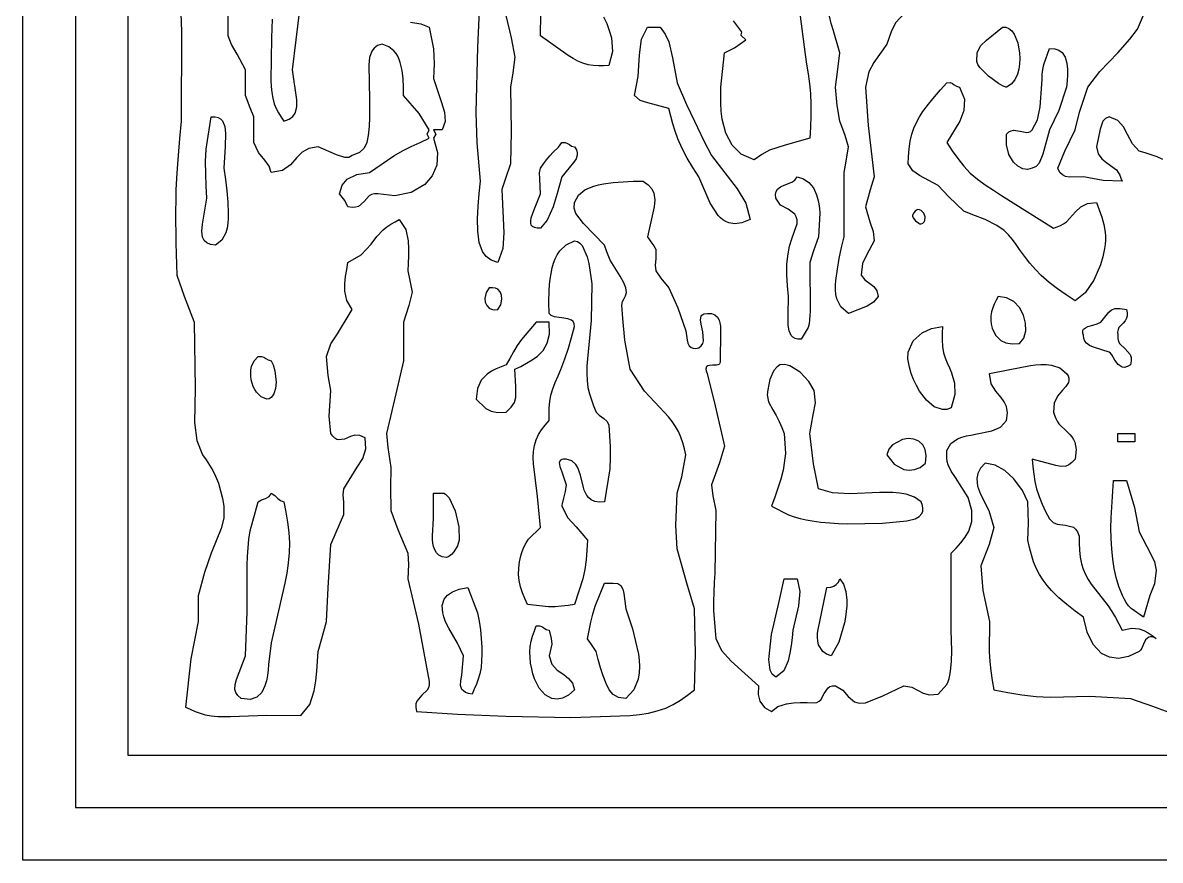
# Model space of a CAD drawing. Extents: x -1323 to 1705, y -706 to 926.
# Drawn here: x 375.6 to 418.83, y 18.67 to 50.51 of the extents above; entities that cross this region are included whole.
import ezdxf

# ---------------------------------------------------------------- set-up
doc = ezdxf.new("R2010")
doc.units = 0
doc.layers.add('CAMADA_1', color=7, linetype='CONTINUOUS')

msp = doc.modelspace()

# ---------------------------------------------------------------- linework, layer by layer
at = {"layer": 'CAMADA_1'}
for points in [[(375.5961, 70.6705), (505.5961, 70.6705), (505.5961, 18.6705), (375.5961, 18.6705), (375.5961, 70.6705)], [(503.5961, 20.6704), (503.5961, 68.6705), (377.596, 68.6705), (377.596, 20.6704), (503.5961, 20.6704)], [(501.5961, 22.6705), (501.5961, 66.6704), (379.596, 66.6704), (379.596, 22.6705), (501.5961, 22.6705)], [(403.2397, 43.0249), (402.9321, 42.9061), (402.6647, 42.8683), (402.4333, 42.9012), (402.3182, 42.9475), (402.2109, 43.0116), (402.1122, 43.09), (402.0231, 43.179), (401.7271, 43.6427), (401.289, 44.6504), (401.0687, 45.0034), (400.8571, 45.3601), (400.663, 45.724), (400.495, 46.0988), (400.3928, 46.3802), (400.3045, 46.6674), (400.2254, 46.9584), (400.151, 47.2514), (399.3576, 47.4593), (399.0585, 47.5536), (398.8507, 47.7389), (398.9934, 48.461), (399.0382, 49.281), (399.1206, 49.8783), (399.3383, 50.3401), (399.826, 50.3401), (400.011, 50.0697), (400.159, 49.7843), (400.2974, 49.1781), (400.4762, 48.2267), (400.8219, 47.3962), (401.1265, 46.7637), (401.4845, 46.0174), (401.7766, 45.4632), (402.756, 44.189), (403.078, 43.6447), (403.2397, 43.0249)], [(412.9933, 48.0641), (412.9813, 48.0622), (412.9657, 48.0634), (412.9343, 48.0708), (412.8601, 48.1005), (412.683, 48.1979), (412.3023, 48.4716), (411.9737, 48.7996), (411.8935, 48.9247), (411.8555, 49.0395), (411.8766, 49.3783), (412.0146, 49.6361), (412.2311, 49.8459), (412.8307, 50.3401), (412.9636, 50.3366), (413.0832, 50.2867), (413.1888, 50.1961), (413.2798, 50.0711), (413.4152, 49.7415), (413.4842, 49.346), (413.4934, 49.1439), (413.4847, 48.9416), (413.4554, 48.7423), (413.4027, 48.549), (413.3047, 48.3337), (413.1687, 48.1674), (412.9933, 48.0641)], [(414.6189, 49.5273), (414.8206, 49.5134), (414.9798, 49.4602), (415.1012, 49.3739), (415.2228, 49.1946), (415.2858, 48.9735), (415.3101, 48.7483), (415.31, 48.5213), (415.2937, 48.293), (415.2692, 48.0641), (414.9761, 47.177), (414.6189, 46.4386), (414.3696, 45.5134), (414.2261, 45.1636), (414.1164, 45.0453), (413.9686, 44.9755), (413.791, 44.9242), (413.605, 44.9516), (413.4226, 45.049), (413.2563, 45.2076), (413.0802, 45.4987), (412.983, 45.862), (412.9933, 46.2761), (413.0795, 46.3566), (413.1667, 46.4043), (413.2544, 46.4252), (413.5144, 46.3908), (413.7577, 46.3395), (413.8324, 46.3475), (413.9029, 46.3785), (413.9686, 46.4386), (414.1728, 46.8208), (414.274, 47.3057), (414.3322, 48.1688), (414.3392, 48.3585), (414.35, 48.548), (414.3696, 48.7358), (414.4029, 48.9206), (414.6189, 49.5273)], [(412.1804, 43.0249), (411.7079, 43.2025), (411.3677, 43.3499), (410.7987, 43.8922), (410.3924, 44.3254), (409.6793, 44.7023), (409.4318, 44.8754), (409.2546, 45.1383), (409.2662, 45.4286), (409.2868, 45.7166), (409.3251, 46.0001), (409.3902, 46.2768), (409.4693, 46.4996), (409.5688, 46.716), (409.685, 46.9254), (409.8137, 47.1277), (410.0227, 47.4172), (410.2462, 47.6941), (410.4793, 47.9625), (410.7174, 48.2267), (410.8417, 48.2296), (410.9317, 48.1981), (411.0044, 48.1495), (411.0911, 48.0931), (411.2052, 48.0641), (411.3879, 47.6043), (411.3695, 47.1677), (411.2171, 46.7605), (410.7174, 45.9508), (410.9229, 45.6438), (411.1354, 45.3441), (411.3621, 45.0587), (411.6098, 44.7949), (411.8848, 44.5563), (412.1807, 44.3394), (412.4899, 44.1369), (412.8046, 43.9414), (414.7815, 42.6998), (414.9109, 42.75), (415.0369, 42.8045), (415.1564, 42.8675), (415.2659, 42.9434), (415.613, 43.3246), (415.8133, 43.5057), (416.0675, 43.633), (416.407, 43.675), (416.5157, 43.3975), (416.6142, 43.1185), (416.6923, 42.8366), (416.7396, 42.5503), (416.7492, 42.3942), (416.7479, 42.237), (416.7365, 42.0793), (416.716, 41.9215), (416.6509, 41.6085), (416.5597, 41.3026), (416.3102, 40.7175), (415.9813, 40.2452), (415.5942, 39.936), (415.2562, 40.1581), (414.925, 40.3874), (414.6071, 40.6307), (414.3092, 40.8952), (414.087, 41.1272), (413.8778, 41.3729), (413.6772, 41.6277), (413.481, 41.8871), (413.3505, 42.0825), (413.2141, 42.2718), (413.066, 42.4492), (412.9003, 42.6086), (412.6176, 42.8049), (412.1804, 43.0249)], [(382.5946, 43.8377), (382.5678, 44.304), (382.5495, 44.7696), (382.548, 45.2342), (382.5718, 45.697), (382.7572, 46.9262), (382.9038, 46.9334), (383.0228, 46.908), (383.1169, 46.8534), (383.1884, 46.7727), (383.2714, 46.5621), (383.3015, 46.2928), (383.2838, 45.8045), (383.2449, 44.9755), (383.3056, 44.5465), (383.3585, 44.1165), (383.396, 43.6847), (383.4104, 43.2502), (383.4069, 43.0659), (383.3929, 42.8824), (383.3635, 42.7015), (383.3136, 42.5245), (383.1622, 42.2481), (382.9197, 42.0493), (382.7284, 42.0784), (382.5873, 42.1415), (382.4903, 42.2343), (382.4313, 42.3529), (382.4005, 42.5807), (382.4245, 42.845), (382.5946, 43.8377)], [(396.0871, 45.9508), (396.2113, 45.9536), (396.3013, 45.9223), (396.374, 45.8737), (396.4607, 45.8173), (396.5748, 45.7883), (396.6437, 45.6742), (396.6754, 45.5679), (396.6751, 45.4681), (396.6261, 45.3277), (396.5342, 45.1946), (396.0871, 44.6504), (395.9079, 44.0167), (395.762, 43.5126), (395.5282, 43.0062), (395.2742, 42.6998), (395.1431, 42.7004), (395.0434, 42.7207), (394.9725, 42.759), (394.927, 42.8131), (394.9028, 42.8902), (394.9027, 42.9821), (394.9223, 43.0862), (395.0223, 43.3637), (395.2742, 44), (395.2556, 44.5784), (395.2438, 44.7981), (395.2742, 44.9755), (395.3864, 45.1377), (395.5023, 45.2965), (395.6259, 45.4484), (395.7607, 45.5902), (395.9552, 45.777), (396.0871, 45.9508)], [(405.1905, 38.4731), (405.0608, 38.4743), (404.9545, 38.5006), (404.8691, 38.5493), (404.8028, 38.618), (404.7219, 38.7927), (404.6861, 39.013), (404.6868, 39.4113), (404.7028, 40.0987), (404.6656, 40.5095), (404.6416, 40.9184), (404.6438, 41.3235), (404.6854, 41.7231), (404.7464, 42.0114), (404.8284, 42.2967), (404.9246, 42.5799), (405.0278, 42.8622), (405.0278, 43.0111), (404.9986, 43.1309), (404.9452, 43.2265), (404.6911, 43.4196), (404.4022, 43.5778), (404.215, 43.8377), (404.2083, 43.9798), (404.2323, 44.0912), (404.2818, 44.1773), (404.3925, 44.2697), (404.5319, 44.3337), (404.8267, 44.4452), (404.9477, 44.5274), (405.0278, 44.6504), (405.275, 44.5751), (405.4817, 44.433), (405.6472, 44.2275), (405.7712, 43.9624), (405.8221, 43.793), (405.8581, 43.6197), (405.8808, 43.4438), (405.8922, 43.2668), (405.8407, 42.3744), (405.648, 41.8332), (405.5156, 41.3993), (405.5206, 39.529), (405.5164, 39.3728), (405.506, 39.218), (405.4837, 39.0667), (405.4442, 38.9211), (405.1905, 38.4731)], [(409.7421, 42.8622), (409.8113, 42.8939), (409.8598, 42.938), (409.8896, 42.9914), (409.8977, 43.1303), (409.8416, 43.2677), (409.7423, 43.3699), (409.683, 43.3973), (409.621, 43.4032), (409.5656, 43.387), (409.5119, 43.3476), (409.4618, 43.2819), (409.4171, 43.1872), (409.4137, 43.1694), (409.4156, 43.1494), (409.4408, 43.0908), (409.5358, 42.9781), (409.6526, 42.8887), (409.6983, 42.8668), (409.7226, 42.8609), (409.7421, 42.8622)], [(395.5995, 39.4486), (395.5944, 39.8886), (395.6039, 40.3269), (395.6187, 40.545), (395.6426, 40.762), (395.6775, 40.9778), (395.7252, 41.1922), (395.7748, 41.364), (395.8372, 41.5313), (395.9157, 41.6906), (396.0136, 41.8384), (396.2543, 42.065), (396.5748, 42.212), (396.6798, 42.1914), (396.7731, 42.1318), (396.8556, 42.0386), (397.0447, 41.6123), (397.1079, 41.3581), (397.1556, 41.102), (397.1929, 40.8445), (397.225, 40.5865), (397.1962, 39.1904), (397.0572, 37.7259), (397.0392, 37.4529), (397.033, 37.1799), (397.0444, 36.909), (397.0796, 36.642), (397.1352, 36.4047), (397.2092, 36.171), (397.2953, 35.9397), (397.3875, 35.7096), (397.5115, 35.5886), (397.6803, 35.4691), (397.8008, 35.3593), (397.8753, 35.2219), (397.9025, 34.8025), (397.922, 34.3836), (397.9261, 33.9657), (397.9072, 33.5493), (397.7126, 32.2957), (397.5065, 32.2827), (397.3392, 32.3084), (397.2056, 32.3678), (397.1008, 32.4561), (397.0354, 32.5415), (396.9834, 32.6367), (396.942, 32.7381), (396.9083, 32.8427), (396.793, 33.3065), (396.7626, 33.4134), (396.7256, 33.5182), (396.6787, 33.6183), (396.6189, 33.7113), (396.4671, 33.8493), (396.2498, 33.9214), (396.1551, 33.9222), (396.0846, 33.9083), (396.0356, 33.8807), (396.0057, 33.8411), (395.9918, 33.7843), (395.9955, 33.7161), (396.0132, 33.6386), (396.0909, 33.4306), (396.2498, 32.9462), (396.2112, 32.6853), (396.147, 32.4351), (396.0948, 32.2242), (396.0855, 32.1626), (396.0852, 32.1456), (396.0871, 32.1335), (396.3202, 31.6843), (396.6322, 31.344), (397.0626, 30.8329), (397.038, 30.4627), (397.0058, 30.0942), (396.9582, 29.729), (396.8878, 29.3688), (396.5748, 28.3945), (396.326, 28.3577), (396.0772, 28.3264), (395.8285, 28.3059), (395.5801, 28.3017), (394.7866, 28.3945), (394.6852, 28.6172), (394.5921, 28.8416), (394.5153, 29.0691), (394.4631, 29.3013), (394.4418, 29.5345), (394.4487, 29.7711), (394.4804, 30.0082), (394.5334, 30.2431), (394.585, 30.4133), (394.6485, 30.578), (394.7262, 30.7344), (394.8202, 30.8795), (395.2742, 31.3206), (395.1587, 32.4917), (395.0057, 33.7458), (394.999, 33.9793), (395.009, 34.2116), (395.0423, 34.4381), (395.1057, 34.654), (395.1992, 34.8492), (395.3184, 35.0336), (395.4547, 35.2109), (395.5995, 35.3847), (395.6016, 35.6283), (395.6102, 35.8704), (395.632, 36.1096), (395.6734, 36.3442), (395.7454, 36.5932), (395.8384, 36.8375), (395.942, 37.0796), (396.0463, 37.3219), (396.201, 37.7254), (396.3364, 38.1343), (396.4588, 38.5466), (396.5748, 38.9608), (396.5589, 39.0668), (396.5159, 39.1457), (396.4503, 39.2021), (396.3196, 39.2543), (396.164, 39.2815), (395.8036, 39.3309), (395.6866, 39.3748), (395.5995, 39.4486)], [(393.6486, 39.611), (393.7626, 39.7859), (393.8076, 40.0049), (393.7938, 40.1511), (393.7417, 40.2807), (393.648, 40.3789), (393.561, 40.42), (393.4531, 40.4363), (393.3236, 40.4238), (393.2096, 40.2488), (393.1647, 40.0298), (393.1784, 39.8835), (393.2305, 39.754), (393.3242, 39.6557), (393.4112, 39.6147), (393.5191, 39.5984), (393.6486, 39.611)], [(413.481, 38.3104), (413.6437, 38.5223), (413.7197, 38.7921), (413.7147, 39.0928), (413.6341, 39.3968), (413.4836, 39.6768), (413.2687, 39.9053), (412.9951, 40.0551), (412.6682, 40.0987), (412.5942, 39.9572), (412.5252, 39.8142), (412.4661, 39.6679), (412.4218, 39.5167), (412.3968, 39.3625), (412.3914, 39.2053), (412.4057, 39.0485), (412.4404, 38.8953), (412.5655, 38.6305), (412.7763, 38.4286), (412.9676, 38.3408), (413.2019, 38.2991), (413.481, 38.3104)], [(416.8948, 37.9853), (416.2909, 38.1748), (416.1476, 38.2359), (416.0302, 38.3257), (415.9721, 38.4069), (415.9341, 38.5091), (415.9194, 38.6359), (415.8951, 38.7044), (415.8877, 38.7629), (415.8954, 38.8125), (415.9166, 38.8544), (415.9864, 38.9153), (416.0856, 38.9589), (416.2723, 39.0098), (416.4384, 39.056), (416.5697, 39.1232), (416.8753, 39.5097), (416.9803, 39.5889), (417.1194, 39.6395), (417.3039, 39.6505), (417.5451, 39.611), (417.5737, 39.474), (417.5759, 39.3634), (417.5565, 39.2745), (417.4979, 39.1705), (417.4183, 39.0877), (417.262, 38.9187), (417.2287, 38.8436), (417.2131, 38.751), (417.2198, 38.6359), (417.2197, 38.5002), (417.2462, 38.3912), (417.2939, 38.3034), (417.5046, 38.1076), (417.6948, 37.8914), (417.7265, 37.7876), (417.7327, 37.6582), (417.7076, 37.4975), (417.5853, 37.434), (417.4801, 37.4074), (417.3898, 37.4127), (417.2298, 37.5118), (417.1102, 37.6818), (416.9941, 37.8795), (416.9466, 37.941), (416.8948, 37.9853)], [(392.8358, 36.1974), (393.2007, 35.847), (393.4006, 35.7434), (393.6526, 35.6919), (393.9738, 35.7096), (394.1674, 35.8999), (394.2822, 36.0755), (394.3361, 36.256), (394.3343, 36.6841), (394.2989, 37.3353), (394.5239, 37.4453), (394.7448, 37.5612), (394.9577, 37.6891), (395.1583, 37.8349), (395.3763, 38.0492), (395.5351, 38.3228), (395.6158, 38.6745), (395.5995, 39.1232), (395.1117, 39.1232), (394.5544, 38.4647), (394.3955, 38.2327), (394.2484, 37.9924), (394.1091, 37.7463), (393.9738, 37.4975), (393.7809, 37.4287), (393.5924, 37.3528), (393.4129, 37.2629), (393.2468, 37.1519), (393.0243, 36.9193), (392.8809, 36.6075), (392.8358, 36.1974)], [(409.2546, 37.9853), (409.4472, 38.4121), (409.7893, 38.7207), (410.1429, 38.8786), (410.5549, 38.9608), (410.543, 38.7048), (410.5404, 38.4509), (410.5563, 38.201), (410.6, 37.9572), (410.6598, 37.7648), (410.7351, 37.5756), (410.8169, 37.3875), (410.8964, 37.1983), (411.0139, 36.8109), (411.0282, 36.3813), (410.8801, 35.872), (410.7157, 35.8101), (410.5525, 35.7995), (410.2359, 35.9101), (409.9424, 36.1604), (409.6844, 36.5069), (409.5629, 36.7204), (409.4582, 36.9428), (409.3701, 37.1729), (409.2988, 37.4092), (409.2432, 37.7294), (409.2546, 37.9853)], [(384.8706, 36.1974), (384.6551, 36.2926), (384.4835, 36.461), (384.4133, 36.5696), (384.3569, 36.6855), (384.3137, 36.8071), (384.2833, 36.9327), (384.2657, 37.0602), (384.2613, 37.1887), (384.271, 37.3168), (384.2956, 37.4432), (384.3892, 37.66), (384.5453, 37.823), (384.6696, 37.8258), (384.7596, 37.7942), (384.8323, 37.7456), (384.9189, 37.6891), (385.033, 37.6603), (385.117, 37.5024), (385.1823, 37.2714), (385.2248, 36.842), (385.2042, 36.6045), (385.1427, 36.402), (385.0947, 36.3213), (385.0337, 36.2584), (384.9594, 36.216), (384.8706, 36.1974)], [(405.5156, 34.8969), (405.6443, 35.606), (405.729, 36.0603), (405.6781, 36.5225), (405.4783, 36.873), (405.142, 37.2259), (404.7486, 37.4708), (404.5553, 37.5184), (404.3777, 37.4975), (404.2549, 37.4206), (404.1504, 37.2924), (404.0636, 37.1255), (403.9979, 36.9421), (403.9513, 36.7518), (403.9174, 36.5569), (403.8899, 36.3598), (403.9477, 36.093), (404.1126, 35.7963), (404.2362, 35.5787), (404.3455, 35.3549), (404.4452, 35.127), (404.5402, 34.8969), (404.5907, 34.1263), (404.4981, 33.5001), (404.4064, 33.1523), (404.2978, 32.8097), (404.1779, 32.4707), (404.0525, 32.1335), (404.6988, 31.8012), (404.9184, 31.7221), (405.1439, 31.6586), (405.3734, 31.6082), (405.6052, 31.5679), (405.9376, 31.5238), (406.2707, 31.4931), (406.6044, 31.4738), (406.9387, 31.4642), (407.6084, 31.4659), (408.279, 31.4829), (409.1969, 31.5771), (409.5204, 31.6548), (409.6741, 31.7353), (409.7747, 31.8488), (409.8054, 31.9351), (409.8116, 32.0374), (409.7913, 32.1571), (409.7421, 32.2957), (409.4947, 32.4733), (409.1782, 32.5816), (408.9259, 32.6239), (408.6718, 32.6449), (408.4166, 32.6504), (408.1615, 32.6464), (407.038, 32.6044), (406.3796, 32.6343), (405.8407, 32.7835), (405.6555, 33.7435), (405.5156, 34.8969)], [(408.4417, 34.0841), (408.7203, 33.7312), (409.0865, 33.527), (409.2885, 33.4958), (409.496, 33.52), (409.7032, 33.6057), (409.9046, 33.759), (409.9339, 34.0492), (409.8979, 34.2825), (409.8079, 34.4616), (409.6563, 34.6019), (409.4668, 34.6809), (409.2558, 34.7024), (409.0392, 34.6705), (408.6544, 34.4613), (408.5185, 34.2918), (408.4417, 34.0841)], [(417.2198, 34.5718), (417.2198, 34.8969), (417.8701, 34.8969), (417.8701, 34.5718), (417.2198, 34.5718)], [(418.1954, 27.9067), (417.7325, 28.2346), (417.632, 28.347), (417.5435, 28.4708), (417.4653, 28.603), (417.3959, 28.7405), (417.2611, 29.0721), (417.1595, 29.4136), (417.085, 29.7621), (417.0318, 30.1147), (416.9915, 30.5064), (416.9681, 30.8991), (416.9599, 31.2922), (416.965, 31.6852), (417.0573, 33.1086), (417.5451, 33.1086), (417.8493, 32.0777), (418.0327, 31.1579), (418.4649, 30.3266), (418.6148, 30.0093), (418.6828, 29.695), (418.6133, 29.1793), (418.4336, 28.7299), (418.1954, 27.9067)], [(385.033, 26.9312), (384.9424, 26.1148), (384.9217, 25.9064), (384.8958, 25.6989), (384.8578, 25.4943), (384.8007, 25.2946), (384.6785, 25.0456), (384.4965, 24.8696), (384.2402, 24.7868), (383.8951, 24.8182), (383.7713, 24.9313), (383.6948, 25.0472), (383.6587, 25.1664), (383.6659, 25.352), (383.7267, 25.5469), (384.0578, 26.4439), (384.1201, 28.1189), (384.1317, 29.8909), (384.1407, 30.2193), (384.1585, 30.547), (384.19, 30.8728), (384.2399, 31.1954), (384.5453, 32.2957), (384.6709, 32.3733), (384.8224, 32.4251), (384.9573, 32.4934), (385.0053, 32.547), (385.033, 32.6208), (385.18, 32.5403), (385.294, 32.4266), (385.3913, 32.3452), (385.5206, 32.2957), (385.597, 31.9063), (385.6645, 31.5167), (385.714, 31.1265), (385.7367, 30.7355), (385.7268, 30.3513), (385.6895, 29.9669), (385.6319, 29.5833), (385.5611, 29.2012), (385.033, 26.9312)], [(391.698, 30.1824), (391.541, 30.2084), (391.4172, 30.2674), (391.3229, 30.3561), (391.2547, 30.4707), (391.21, 30.5971), (391.1842, 30.7294), (391.1727, 30.8651), (391.1712, 31.0018), (391.2119, 31.6569), (391.2102, 32.6208), (391.5354, 32.6208), (391.6028, 32.6183), (391.6699, 32.5862), (391.8008, 32.4458), (392.0285, 31.9514), (392.1722, 31.3447), (392.1857, 30.8329), (392.116, 30.6246), (391.9808, 30.3918), (391.8925, 30.2888), (391.797, 30.2149), (391.698, 30.1824)], [(392.3483, 26.4439), (392.1257, 26.9171), (391.7957, 27.4899), (391.7217, 27.6312), (391.6556, 27.7761), (391.6006, 27.9251), (391.5599, 28.0786), (391.5404, 28.3528), (391.6203, 28.5995), (391.7412, 28.7436), (391.9249, 28.868), (392.1789, 28.9693), (392.5108, 29.0445), (392.8753, 28.0798), (392.9477, 27.7585), (392.9957, 27.4312), (393.0247, 27.0995), (393.04, 26.7651), (393.0444, 26.5087), (393.038, 26.2536), (393.0148, 26.0016), (392.969, 25.7545), (392.9118, 25.557), (392.8403, 25.363), (392.7592, 25.1712), (392.6733, 24.9806), (392.5351, 25.0114), (392.4276, 25.0529), (392.3475, 25.1045), (392.2917, 25.1657), (392.2398, 25.3143), (392.2466, 25.4946), (392.2864, 25.702), (392.3483, 26.4439)], [(398.0378, 29.2072), (398.2163, 29.192), (398.3336, 29.1087), (398.4045, 28.9741), (398.4437, 28.8048), (398.5254, 28.2318), (398.7714, 27.4674), (398.997, 26.5092), (399.0246, 26.2718), (399.0352, 26.0331), (399.0242, 25.7949), (398.9867, 25.5588), (398.8259, 25.1497), (398.5254, 24.8182), (398.2443, 24.8553), (398.0347, 24.9711), (397.8807, 25.1529), (397.7664, 25.388), (397.6544, 25.6868), (397.5573, 25.9905), (397.4699, 26.2975), (397.3875, 26.6061), (397.2966, 26.7538), (397.1851, 26.9143), (397.0916, 27.0475), (397.0688, 27.0821), (397.0639, 27.0906), (397.0626, 27.0936), (397.125, 27.4052), (397.192, 27.7152), (397.2684, 28.0221), (397.3588, 28.3246), (397.7126, 29.2072), (398.0378, 29.2072)], [(404.0525, 27.2566), (404.349, 28.5078), (404.5402, 29.3696), (405.0278, 29.3696), (405.1355, 28.8878), (405.077, 28.339), (404.8653, 27.419), (404.8368, 27.1271), (404.8019, 26.8351), (404.7539, 26.5428), (404.6865, 26.2503), (404.5212, 25.8739), (404.215, 25.6311), (404.0849, 25.7411), (404.0032, 25.897), (403.9506, 26.308), (404.0525, 27.2566)], [(406.1659, 29.0445), (406.3078, 29.0543), (406.4238, 29.0901), (406.5162, 29.1494), (406.5978, 29.2466), (406.6534, 29.3696), (406.7953, 29.1599), (406.8809, 28.8828), (406.9163, 28.5562), (406.9163, 28.34), (406.901, 28.1238), (406.8733, 27.9079), (406.8357, 27.6928), (406.6204, 26.9628), (406.3283, 26.4439), (406.148, 26.5089), (406.0105, 26.6024), (405.8472, 26.8608), (405.812, 27.0034), (405.8002, 27.1503), (405.8062, 27.2992), (405.8246, 27.4476), (405.9752, 28.1186), (406.1659, 29.0445)], [(395.1117, 27.5817), (395.2359, 27.5844), (395.3259, 27.553), (395.3986, 27.5043), (395.4853, 27.448), (395.5995, 27.419), (395.6878, 27.1058), (395.7074, 26.8862), (395.5995, 26.4439), (395.7019, 26.1214), (395.908, 25.9026), (396.1578, 25.7275), (396.3456, 25.5816), (396.4943, 25.3965), (396.5748, 25.1433), (396.3388, 24.9481), (396.1148, 24.8341), (395.9044, 24.7934), (395.7091, 24.8189), (395.4478, 24.9648), (395.2291, 25.2179), (395.1319, 25.3873), (395.0532, 25.5665), (394.9905, 25.7531), (394.9414, 25.9448), (394.9012, 26.1581), (394.8771, 26.3728), (394.8718, 26.5872), (394.8881, 26.7996), (394.9247, 26.9982), (394.9779, 27.1941), (395.042, 27.3884), (395.1117, 27.5817)]]:
    msp.add_lwpolyline(points, close=True, dxfattribs=at)
for points in [[(381.4997, 53.6378), (381.6269, 50.1732), (381.6194, 46.7637), (381.5576, 46.1109), (381.5005, 45.4579), (381.4531, 44.8046), (381.42, 44.1508), (381.4086, 43.7464), (381.4035, 43.3418), (381.404, 42.937), (381.409, 42.5321), (381.4177, 42.127), (381.4292, 41.7219), (381.4424, 41.3167), (381.4566, 40.9115), (381.7347, 40.1195), (382.1069, 39.1232), (382.1444, 36.5992), (382.1244, 35.3078), (382.2105, 34.6207), (382.4321, 34.0841), (382.5677, 33.8874), (382.6983, 33.6885), (382.819, 33.4853), (382.9249, 33.2757), (383.032, 33.002), (383.1159, 32.7181), (383.1843, 32.4275), (383.2449, 32.1335), (383.2391, 31.6793), (383.1418, 31.2783), (382.7572, 30.3451), (382.5071, 29.6148), (382.2694, 28.7196), (382.2589, 28.2941), (382.2694, 27.7439), (382.2694, 27.7439), (381.986, 26.3301), (381.7818, 24.4928), (381.9652, 24.408), (382.1498, 24.3279), (382.3368, 24.2575), (382.5274, 24.2014), (382.7642, 24.1572), (383.0058, 24.1351), (383.2503, 24.1288), (383.4954, 24.1323), (384.8663, 24.1832), (386.1709, 24.1678), (386.5134, 24.5959), (386.6725, 25.1103), (386.7313, 25.4849), (386.7716, 25.8589), (386.7995, 26.2326), (386.8212, 26.6061), (386.966, 27.094), (387.1463, 27.7439), (387.2091, 29.0297), (387.309, 30.6702), (387.5083, 31.1439), (387.7965, 31.808), (387.7992, 32.2811), (387.7747, 32.5604), (387.7965, 32.7835), (388.3076, 33.6105), (388.5213, 33.9469), (388.6427, 34.3126), (388.6093, 34.7341), (388.4077, 34.8209), (388.2241, 34.8241), (388.055, 34.776), (387.8211, 34.6784), (387.6009, 34.6471), (387.5286, 34.6702), (387.4561, 34.7169), (387.383, 34.7911), (387.309, 34.8969), (387.2413, 35.5512), (387.309, 36.5225), (387.2055, 37.0934), (387.1463, 37.823), (387.3095, 38.3074), (387.5565, 38.6871), (388.1217, 39.611), (387.9088, 39.9462), (387.841, 40.3061), (387.8415, 40.5824), (387.8668, 40.8561), (387.9088, 41.1281), (387.959, 41.3993), (388.4658, 41.6792), (388.842, 42.0898), (389.0564, 42.3788), (389.2933, 42.6399), (389.4337, 42.7514), (389.5859, 42.8499), (389.7459, 42.9396), (389.9099, 43.0249), (390.1574, 42.6496), (390.2465, 42.2155), (390.261, 41.928), (390.2606, 41.6423), (390.2502, 41.358), (390.2348, 41.0742), (390.3145, 40.7118), (390.3975, 40.2614), (390.2724, 39.754), (390.0724, 39.1232), (390.0631, 38.4826), (390.0724, 37.6603), (389.7772, 36.4064), (389.4221, 34.8969), (389.4679, 34.3602), (389.5846, 33.5963), (389.5754, 32.8427), (389.5846, 31.9708), (389.8525, 31.2497), (390.2348, 30.3451), (390.254, 29.9086), (390.2348, 29.3696), (390.6373, 27.6413), (391.0477, 25.4684), (391.0479, 25.3326), (391.0213, 25.2237), (390.9737, 25.1359), (390.7631, 24.9401), (390.5729, 24.724), (390.5412, 24.6203), (390.535, 24.4911), (390.5602, 24.3305), (392.1206, 24.2299), (393.9607, 24.1442), (396.4261, 24.097), (398.6881, 24.1678), (399.0362, 24.2125), (399.3799, 24.268), (399.7147, 24.3453), (400.0362, 24.4551), (400.3223, 24.5939), (400.5968, 24.7612), (400.8636, 24.9475), (401.1265, 25.1433), (401.17, 26.5248), (401.1265, 28.2318), (400.844, 29.2028), (400.4762, 30.5078), (400.4249, 31.3935), (400.4762, 32.6208), (400.6506, 33.2447), (400.8013, 34.0841), (400.7452, 34.3128), (400.6832, 34.5387), (400.6094, 34.759), (400.5177, 34.9711), (400.409, 35.165), (400.2824, 35.3497), (400.1422, 35.5262), (399.9925, 35.6953), (399.7995, 35.8971), (399.6044, 36.0952), (399.4137, 36.2956), (399.2337, 36.5043), (398.6881, 37.3353), (398.4866, 38.436), (398.4002, 39.2591), (398.3629, 39.7737), (398.3891, 39.906), (398.4528, 40.0201), (398.508, 40.1238), (398.5398, 40.2526), (398.5254, 40.4238), (398.4456, 40.6252), (398.3053, 40.8768), (397.9237, 41.4771), (397.8017, 41.7929), (397.7126, 42.0493), (396.9124, 42.877), (396.6191, 43.25), (396.5575, 43.4522), (396.5748, 43.675), (396.7194, 43.9527), (396.9667, 44.1547), (397.1331, 44.2364), (397.3068, 44.2988), (397.4856, 44.346), (397.6672, 44.3821), (398.0423, 44.4342), (398.4192, 44.4643), (398.7971, 44.4797), (399.1757, 44.4877), (399.3705, 44.3449), (399.5035, 44.1932), (399.5835, 44.0333), (399.6229, 43.7805), (399.5915, 43.5143), (399.3384, 42.3735), (399.3396, 42.3708), (399.3448, 42.3619), (399.3693, 42.325), (399.4681, 42.1844), (399.5825, 42.0205), (399.6327, 41.9442), (399.6518, 41.9123), (399.6597, 41.8973), (399.6635, 41.8871), (399.6572, 41.5276), (399.634, 41.2897), (399.6635, 41.0742), (399.8553, 40.7949), (400.151, 40.4238), (400.5009, 39.6735), (400.8013, 38.7981), (400.8559, 38.4444), (400.8805, 38.3264), (400.9257, 38.2266), (401.0018, 38.1563), (401.075, 38.1313), (401.1697, 38.1274), (401.289, 38.1481), (401.3828, 38.2233), (401.4428, 38.3124), (401.4743, 38.4126), (401.4528, 38.7515), (401.3798, 39.0512), (401.3552, 39.218), (401.3782, 39.3502), (401.4062, 39.3902), (401.4474, 39.4219), (401.5035, 39.4445), (401.6189, 39.4591), (401.7766, 39.4486), (401.905, 39.4008), (401.9984, 39.3181), (402.062, 39.2054), (402.0964, 39.0935), (402.1144, 38.9771), (402.1214, 38.8578), (402.1224, 38.7375), (402.1019, 37.6603), (402.1054, 37.611), (402.0987, 37.572), (402.0828, 37.5421), (402.0591, 37.5201), (402.0177, 37.5011), (401.9675, 37.491), (401.8179, 37.4869), (401.7017, 37.4825), (401.6394, 37.468), (401.5928, 37.4377), (401.5765, 37.4134), (401.567, 37.3823), (401.5652, 37.3434), (401.5787, 37.269), (401.6141, 37.1726), (401.9209, 35.9436), (402.2644, 34.4091), (402.0747, 33.7782), (401.7766, 32.9462), (401.8291, 32.5285), (401.9393, 31.9708), (401.9044, 29.5857), (401.8825, 29.2262), (401.861, 28.8668), (401.847, 28.5076), (401.8475, 28.1487), (401.9393, 27.0939), (402.1604, 26.6473), (402.5185, 26.234), (403.565, 25.3056), (403.5506, 24.9696), (403.6151, 24.7122), (403.792, 24.4796), (404.0525, 24.3305), (404.2982, 24.5139), (404.6263, 24.6149), (404.8889, 24.6487), (405.1518, 24.6622), (405.4149, 24.6622), (405.6781, 24.6555), (405.7824, 24.6732), (405.864, 24.7134), (405.928, 24.7713), (406.0611, 25.004), (406.2059, 25.2249), (406.279, 25.2738), (406.3723, 25.3023), (406.4909, 25.3056), (406.7672, 25.1348), (406.9683, 24.889), (407.2153, 24.689), (407.3937, 24.6438), (407.6289, 24.6555), (408.2886, 24.9257), (409.0919, 25.3056), (409.39, 25.2462), (409.6253, 25.1238), (409.8249, 25.02), (410.0671, 24.9587), (410.3924, 24.9806), (410.7164, 25.35), (410.7698, 25.464), (410.8088, 25.5857), (410.837, 25.7123), (410.8578, 25.8413), (410.8966, 26.2386), (410.907, 26.6335), (410.8983, 27.0266), (410.8801, 27.419), (410.885, 28.748), (410.8801, 30.3451), (411.0724, 30.538), (411.255, 30.7369), (411.4181, 30.9479), (411.552, 31.1772), (411.6706, 31.5435), (411.6683, 31.9607), (411.5302, 32.4584), (411.0514, 33.2194), (410.8915, 33.4546), (410.7701, 33.7026), (410.7383, 33.8326), (410.7224, 33.9677), (410.7172, 34.1062), (410.7174, 34.2463), (410.8761, 34.5146), (411.1303, 34.6871), (411.2945, 34.7509), (411.463, 34.7982), (411.6342, 34.8343), (411.8064, 34.8644), (412.4295, 34.9925), (412.7615, 35.1385), (412.9933, 35.3847), (413.0213, 35.6809), (412.9864, 35.9141), (412.9045, 36.1004), (412.7922, 36.2563), (412.5775, 36.4968), (412.4013, 36.7757), (412.343, 37.1726), (413.0513, 37.3094), (413.896, 37.4742), (414.0949, 37.4987), (414.2949, 37.5119), (414.4953, 37.5096), (414.6958, 37.4881), (415.022, 37.3827), (415.2692, 37.1726), (415.3272, 37.0799), (415.3558, 36.9938), (415.3587, 36.9126), (415.3397, 36.8352), (415.2464, 36.6765), (415.1206, 36.5364), (414.9331, 36.3159), (414.7961, 36.0489), (414.7815, 35.7096), (414.8192, 35.5877), (414.8613, 35.4689), (414.9122, 35.3567), (414.9764, 35.2543), (415.3114, 34.9391), (415.3957, 34.8552), (415.4714, 34.7647), (415.5354, 34.6671), (415.5847, 34.5621), (415.635, 34.2873), (415.5942, 33.9214), (415.4757, 33.7885), (415.3574, 33.7007), (415.2382, 33.6518), (415.0557, 33.6375), (414.8659, 33.6753), (413.9686, 33.9214), (413.9928, 33.6352), (414.0233, 33.3508), (414.0667, 33.07), (414.1292, 32.7945), (414.2247, 32.4998), (414.3433, 32.2115), (414.4772, 31.9275), (414.6189, 31.6457), (414.7604, 31.5099), (414.9139, 31.4438), (415.2334, 31.4125), (415.5301, 31.3352), (415.6158, 31.2617), (415.692, 31.1511), (415.757, 30.9951), (415.756, 30.7255), (415.7638, 30.4578), (415.7892, 30.1937), (415.841, 29.935), (415.9067, 29.7316), (415.9924, 29.5341), (416.0951, 29.3437), (416.2119, 29.1615), (416.8521, 28.3452), (416.9991, 28.124), (417.1338, 27.8939), (417.2602, 27.6579), (417.3825, 27.419), (417.7591, 27.4892), (418.0333, 27.4632), (418.2075, 27.4024), (418.3716, 27.3146), (418.5289, 27.2087), (418.6828, 27.0939), (418.5981, 27.136), (418.524, 27.1583), (418.4596, 27.1629), (418.4036, 27.1522), (418.2775, 27.0488), (418.1921, 26.8845), (418.1286, 26.7357), (418.0848, 26.6581), (418.0327, 26.6061), (417.6212, 26.4102), (417.2434, 26.3409), (416.9035, 26.3858), (416.6059, 26.5333), (416.2816, 26.8684), (416.0495, 27.3357), (415.9194, 27.9067), (415.5984, 28.1431), (415.2836, 28.3867), (414.9813, 28.6446), (414.6979, 28.924), (414.5315, 29.1147), (414.3784, 29.3163), (414.2418, 29.5284), (414.1251, 29.7505), (414.0199, 30.0106), (413.9365, 30.2797), (413.8676, 30.5548), (413.8061, 30.8329), (413.826, 31.4797), (413.8061, 32.2957), (413.5993, 32.729), (413.2682, 33.1657), (412.9244, 33.4809), (412.5524, 33.6945), (412.1804, 33.759), (412.0027, 33.5691), (411.8991, 33.3769), (411.8588, 33.1823), (411.8924, 32.8859), (412.0057, 32.5841), (412.3214, 31.9636), (412.5058, 31.3206), (412.3303, 30.6721), (412.018, 29.8573), (412.0862, 28.9254), (412.343, 27.7439), (412.3308, 26.5898), (412.3571, 26.2272), (412.3984, 25.8655), (412.4496, 25.5042), (412.5058, 25.1433), (413.0401, 25.0478), (413.5748, 24.9632), (414.1107, 24.9004), (414.648, 24.8706), (416.1548, 24.9112), (417.7076, 24.8182), (418.5438, 24.5323), (419.4957, 24.1678)], [(393.9537, 50.7834), (394.1578, 49.9396), (394.2989, 49.202), (394.2249, 48.5983), (394.1363, 48.0641), (394.1565, 46.3678), (394.1363, 45.1383), (393.9395, 44.5855), (393.8114, 44.1628), (393.8791, 42.5149), (393.8441, 41.9305), (393.6486, 41.3993), (393.3968, 41.4826), (393.2047, 41.6204), (393.0654, 41.8058), (392.9391, 42.158), (392.8912, 42.5788), (392.8851, 43.0562), (392.9072, 43.5335), (392.9481, 44.0106), (392.9985, 44.4877), (392.8716, 45.9396), (392.8358, 47.0889), (392.8975, 49.5834), (392.9985, 51.8029)], [(405.0278, 51.6404), (405.3303, 49.2965), (405.391, 48.928), (405.4503, 48.5594), (405.5017, 48.1904), (405.5386, 47.8205), (405.5572, 47.3953), (405.5549, 46.9687), (405.5387, 46.5413), (405.5156, 46.1134), (404.5805, 45.8471), (403.9811, 45.6686), (403.6836, 45.5021), (403.4022, 45.3005), (402.9099, 45.5147), (402.5552, 45.8565), (402.3195, 46.3041), (402.1837, 46.8356), (402.1452, 47.1405), (402.127, 47.4475), (402.1254, 47.7554), (402.1368, 48.0632), (402.2644, 49.3646), (402.6445, 49.5566), (403.0771, 49.8523), (402.9147, 50.0149), (402.9099, 50.0275), (402.9091, 50.0444), (402.9167, 50.0984), (402.923, 50.146), (402.9225, 50.159), (402.9199, 50.1696), (402.9147, 50.1773), (402.6077, 50.5788)], [(385.0814, 50.6477), (385.0697, 50.2912), (385.0508, 49.9351), (385.0273, 48.3095), (385.0382, 48.082), (385.0594, 47.8561), (385.0973, 47.6347), (385.1586, 47.4211), (385.2309, 47.2501), (385.3188, 47.0848), (385.4171, 46.9233), (385.5206, 46.7637), (385.7179, 46.836), (385.859, 46.94), (385.9515, 47.0709), (386.0157, 47.3079), (386.0131, 47.5801), (385.8458, 48.7144), (385.9905, 49.8583), (386.1709, 51.3154)], [(390.3309, 50.5335), (390.7227, 50.4701), (391.0477, 50.3401), (391.2035, 49.5131), (391.2241, 49.234), (391.2285, 48.9533), (391.222, 48.6715), (391.2102, 48.3892), (391.5072, 47.4736), (391.6241, 47.1022), (391.6526, 46.7543), (391.5354, 46.4386), (391.2102, 46.4386), (391.2915, 46.2761), (391.2102, 46.1134), (391.3553, 45.5724), (391.3299, 45.0925), (391.161, 44.6826), (390.8751, 44.3519), (390.3582, 44.0496), (389.7444, 43.9252), (389.097, 44), (388.9613, 44.0002), (388.8525, 43.9737), (388.7646, 43.926), (388.5689, 43.7155), (388.3527, 43.5254), (388.2489, 43.4936), (388.1196, 43.4874), (387.959, 43.5126), (387.959, 43.5126), (387.8423, 43.7534), (387.6339, 44), (387.7322, 44.331), (387.9278, 44.5646), (388.2959, 44.7426), (388.7718, 44.8128), (389.7059, 45.4525), (390.0313, 45.6349), (390.3653, 45.8026), (390.7051, 45.9605), (391.0477, 46.1134), (390.9666, 46.2761), (391.0477, 46.4386), (390.6688, 47.061), (390.0724, 47.7389), (390.0697, 48.0568), (390.0552, 48.3729), (390.0172, 48.6853), (389.9439, 48.9923), (389.9011, 49.1145), (389.8485, 49.2325), (389.7839, 49.3435), (389.7053, 49.4446), (389.5126, 49.5973), (389.2596, 49.6898), (389.0848, 49.6359), (388.9541, 49.546), (388.8613, 49.4244), (388.7807, 49.1915), (388.7527, 48.91), (388.7718, 47.5764), (388.776, 47.2377), (388.7742, 46.8994), (388.76, 46.5618), (388.7274, 46.2253), (388.6745, 45.9587), (388.5682, 45.7372), (388.3901, 45.5692), (388.1217, 45.4632), (387.9869, 45.3898), (387.8401, 45.3793), (387.5187, 45.4868), (386.8212, 45.7883), (386.4732, 45.731), (386.2173, 45.5816), (386.0142, 45.3792), (385.7713, 45.1063), (385.4709, 44.8908), (385.033, 44.8128), (384.9623, 45.0605), (384.8027, 45.2814), (384.5605, 45.5766), (384.3827, 45.9508), (384.3777, 46.3623), (384.3827, 46.9262), (384.244, 47.2676), (384.0578, 47.7389), (384.0569, 48.1949), (384.0578, 48.7144), (383.7482, 49.3106), (383.5265, 49.6749), (383.4075, 50.0149), (383.3984, 50.8186)], [(397.6747, 50.7329), (397.7913, 50.4729), (397.8921, 50.2074), (397.9689, 49.9334), (398.011, 49.4186), (397.8753, 48.877), (397.6753, 48.8677), (397.4767, 48.8651), (397.281, 48.8759), (397.0896, 48.9068), (396.8915, 48.9669), (396.6995, 49.0508), (396.5128, 49.1516), (396.331, 49.2628), (395.2742, 50.0149), (395.2873, 50.8407)], [(409.1348, 50.8909), (408.7668, 50.5026), (408.611, 50.1559), (408.4417, 49.6898), (407.9417, 48.9923), (407.7521, 48.6367), (407.6289, 48.0641), (407.737, 46.5975), (407.954, 44.6504), (407.8039, 44.1516), (407.6289, 43.5126), (407.7894, 42.9402), (407.9225, 42.5762), (407.954, 42.212), (407.6843, 41.6949), (407.5198, 41.3586), (407.4662, 40.9115), (407.6072, 40.7306), (407.7932, 40.5947), (407.9478, 40.4762), (408.0661, 40.3214), (408.1165, 40.0987), (407.9379, 39.8839), (407.696, 39.7324), (406.9786, 39.4486), (406.6957, 39.7116), (406.5397, 40.0121), (406.5016, 40.1819), (406.4874, 40.356), (406.4906, 40.5325), (406.5047, 40.7094), (406.5592, 41.1335), (406.6337, 41.5509), (406.7216, 41.9638), (406.8161, 42.3744), (406.8191, 43.4206), (406.8161, 44.8128), (406.8988, 45.2457), (406.9786, 45.7883), (406.8566, 46.2259), (406.6534, 46.7637), (406.5502, 47.3633), (406.4909, 48.0641), (406.5653, 48.6415), (406.6534, 49.3646), (406.4114, 50.205), (406.3198, 50.4798), (406.2636, 50.7574)], [(418.9255, 45.3085), (418.7128, 45.4078), (418.4911, 45.49), (418.2634, 45.5607), (418.0327, 45.6258), (417.7758, 45.9054), (417.5931, 46.2592), (417.4346, 46.5557), (417.2187, 46.7949), (416.8948, 46.9262), (416.7507, 46.867), (416.6528, 46.7619), (416.5504, 46.4579), (416.407, 45.7883), (416.4769, 45.5244), (416.6185, 45.3322), (416.803, 45.183), (417.1689, 44.9115), (417.2376, 44.8184), (417.2931, 44.7143), (417.34, 44.6028), (417.3825, 44.4877), (416.6583, 44.5143), (415.9194, 44.6504), (415.3748, 44.6416), (415.2372, 44.664), (415.1145, 44.7194), (415.0143, 44.8194), (414.9441, 44.9755), (415.2011, 45.6228), (415.5942, 46.4386), (415.7595, 47.1077), (416.0819, 48.0641), (416.535, 48.6578), (417.2198, 49.3646), (417.6777, 49.8768), (417.9696, 50.2613), (418.1919, 50.7912)]]:
    msp.add_lwpolyline(points, dxfattribs=at)

doc.saveas('drawing.dxf')
